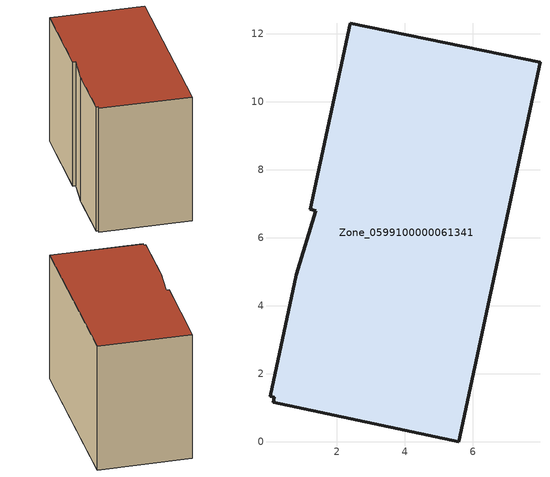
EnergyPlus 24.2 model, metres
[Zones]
Zone_0599100000061341
 floor ground (C_G): 0.03,1.34 0.8,4.92 1.38,6.8 1.21,6.84 2.39,12.32 7.97,11.16 5.58,0 0.12,1.16 0.16,1.31 z0
 wall outside (C_F): 7.97,11.16 2.39,12.32 1.21,6.84 1.38,6.8 0.8,4.92 0.03,1.34 0.16,1.31 0.12,1.16 5.58,0 7.97,11.16 z0:8.15
 roof outside (C_R): 0.8,4.92 0.03,1.34 0.16,1.31 0.12,1.16 5.58,0 7.97,11.16 2.39,12.32 1.21,6.84 1.38,6.8 z8.15
[BUILDING]
Pand.0599100000061341: North Axis=0; Terrain=City; Loads Convergence Tolerance Value=0.04; Temperature Convergence Tolerance Value=0.4; Solar Distribution=FullExterior; Maximum Number of Warmup Days=25; Minimum Number of Warmup Days=1
[Site:Location]
Rotterdam.The.Hague.AP_ZH_NLD Design_Conditions: Latitude=51.96; Longitude=4.45; Time Zone=1; Elevation=-4.5
[SITE:GROUNDTEMPERATURE:BUILDINGSURFACE]
18, 18, 18, 18, 18, 18, 18, 18, 18, 18, 18, 18
[MATERIAL] Thermal Absorptance=0.9; Solar Absorptance=0.7; Visible Absorptance=0.7
Name | Roughness | Thickness | Conductivity | Density | Specific Heat
G.TC.1975-1991 | MediumSmooth | 0.15 | 0.288461 | 540 | 1210
F.TC.1975-1991 | Rough | 0.3 | 0.230769 | 1920 | 840
R.TC.1975-1991 | MediumRough | 0.2 | 0.153846 | 1500 | 1000
[CONSTRUCTION]
C_G: G.TC.1975-1991
C_F: F.TC.1975-1991
C_R: R.TC.1975-1991
[ZONE]
Zone_0599100000061341: Type=1; Multiplier=1; Ceiling Height=Autocalculate; Volume=Autocalculate; Floor Area=autocalculate; Part of Total Floor Area=Yes
[ZONEINFILTRATION:DESIGNFLOWRATE]
Infil_Zone_0599100000061341: Zone or ZoneList or Space or SpaceList=Zone_0599100000061341; Schedule=AlwaysOn; Design Flow Rate Calculation Method=Flow/Area; Flow Rate per Floor Area=0.003; Constant Term Coefficient=1; Temperature Term Coefficient=0; Velocity Term Coefficient=0; Velocity Squared Term Coefficient=0
[HVACTEMPLATE:ZONE:IDEALLOADSAIRSYSTEM]
Zone_0599100000061341: Maximum Heating Supply Air Temperature=50; Minimum Cooling Supply Air Temperature=13; Maximum Heating Supply Air Humidity Ratio=0.0156; Minimum Cooling Supply Air Humidity Ratio=0.0077; Heating Limit=NoLimit; Cooling Limit=NoLimit; Dehumidification Control Type=ConstantSensibleHeatRatio; Cooling Sensible Heat Ratio=0.7; Dehumidification Setpoint=60; Humidification Control Type=None; Humidification Setpoint=30; Outdoor Air Method=None; Outdoor Air Flow Rate per Person=0.00944; Outdoor Air Flow Rate per Zone Floor Area=0; Outdoor Air Flow Rate per Zone=0; Demand Controlled Ventilation Type=None; Outdoor Air Economizer Type=NoEconomizer; Heat Recovery Type=None; Sensible Heat Recovery Effectiveness=0.7; Latent Heat Recovery Effectiveness=0.65
[ZONECONTROL:THERMOSTAT]
ThermostatControl_Zone_0599100000061341: Zone or ZoneList=Zone_0599100000061341; Control Type Schedule=DualSetpointControlType; Control 1=Thermostat_Zone_0599100000061341; Temperature Difference Between Cutout And Setpoint=0
[THERMOSTATSETPOINT:DUALSETPOINT]
Thermostat_Zone_0599100000061341: Heating Setpoint Temperature Schedule=HeatingSetpoint_Zone_0599100000061341; Cooling Setpoint Temperature Schedule=CoolingSetpoint_Zone_0599100000061341
[SCHEDULE:COMPACT]
HeatingSetpoint_Zone_0599100000061341: Through: 12/31, For: AllDays, Until: 24:00, 21
CoolingSetpoint_Zone_0599100000061341: Through: 12/31, For: AllDays, Until: 24:00, 24
DualSetpointControlType: Through: 12/31, For: AllDays, Until: 24:00, 4
AlwaysOn: Through: 12/31, For: AllDays, Until: 24:00, 1
